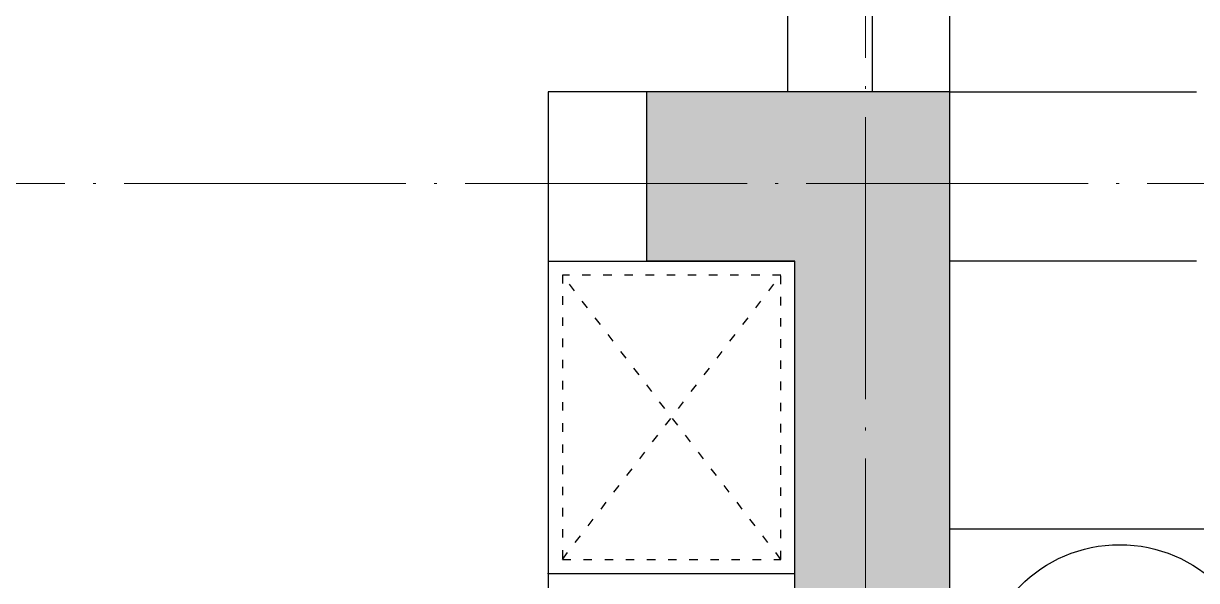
# Model space of a CAD drawing. Header units: inches. Extents: x -50945 to 250244, y -404780 to 18493.
# Drawn here: x 46036 to 47700, y -322483 to -321694 of the extents above; entities that cross this region are included whole.
import ezdxf

# ---------------------------------------------------------------- set-up
doc = ezdxf.new("R2010")
doc.units = ezdxf.units.IN
doc.header["$MEASUREMENT"] = 0
doc.linetypes.add('ACAD_ISO03W100', pattern=[30, 12, -18])
doc.linetypes.add('DOTE', pattern=[2.42, 2, -0.2, 0.02, -0.2])
for name, color, linetype in [('D-ARCHI', 250, 'Continuous'), ('EVH 立面填充', 8, 'Continuous'), ('IBS-003-建筑窗框', 3, 'Continuous'), ('IBS-182-原建筑非承重墙', 150, 'Continuous'), ('IBS-200-原建筑承重墙柱', 200, 'Continuous'), ('IBS-63-原建筑窗', 63, 'Continuous'), ('IDS-040-固定高家具', 40, 'Continuous')]:
    doc.layers.add(name, color=color, linetype=linetype)

msp = doc.modelspace()

# ---------------------------------------------------------------- hatches: boundary and pattern name
at = {"layer": 'EVH 立面填充'}
h = msp.add_hatch(color=256, dxfattribs=at)
h.dxf.hatch_style = 1
h.paths.add_polyline_path([(47130.5, -322030.4), (47130.5, -323480.4), (47350.5, -323480.4), (47350.5, -321790.4), (46920.5, -321790.4), (46920.5, -322030.4)])

# ---------------------------------------------------------------- linework, layer by layer
msp.add_point((46780.5, -322473.26))
at = {"layer": 'D-ARCHI', "color": 251, "linetype": 'DOTE', "lineweight": 5, "ltscale": 200}
for p, q in [((47230.5, -325130.4), (47230.5, -317590.16)), ((52870.5, -321920.4), (32530.5, -321920.4))]:
    msp.add_line(p, q, dxfattribs=at)
at = {"layer": 'IBS-003-建筑窗框', "color": 251, "ltscale": 10}
for p, q in [((47350.5, -321790.4), (47350.5, -320290.16)), ((47120.5, -321790.4), (47120.5, -320530.16))]:
    msp.add_line(p, q, dxfattribs=at)
at = {"layer": 'IBS-182-原建筑非承重墙'}
for p, q in [((47350.5, -321790.4), (47700.5, -321790.4)), ((47700.5, -322030.4), (47350.5, -322030.4))]:
    msp.add_line(p, q, dxfattribs=at)
msp.add_lwpolyline([(46780.5, -322030.4), (46920.5, -322030.4), (46920.5, -321790.4), (46780.5, -321790.4)], close=True, dxfattribs=at)
at = {"layer": 'IBS-200-原建筑承重墙柱', "ltscale": 0.02}
for p, q in [((46920.5, -322030.4), (46920.5, -321790.4)), ((47350.5, -321790.4), (46920.5, -321790.4)), ((47350.5, -323480.4), (47350.5, -321790.4)), ((47130.5, -322030.4), (46920.5, -322030.4)), ((47130.5, -323480.4), (47130.5, -322030.4))]:
    msp.add_line(p, q, dxfattribs=at)
at = {"layer": 'IBS-63-原建筑窗'}
msp.add_line((47240.5, -321790.4), (47240.5, -320410.16), dxfattribs=at)
at = {"layer": 'IDS-040-固定高家具'}
for p, q in [((46780.5, -322030.4), (46780.5, -325130.4)), ((46780.5, -322030.4), (47130.5, -322030.4)), ((49930.5, -322410.4), (47350.5, -322410.4)), ((46780.5, -322473.26), (47130.5, -322473.26))]:
    msp.add_line(p, q, dxfattribs=at)
at = {"layer": 'IDS-040-固定高家具', "linetype": 'ACAD_ISO03W100'}
for p, q in [((46800.5, -322453.26), (47110.5, -322050.4)), ((47110.5, -322453.26), (46800.5, -322050.4))]:
    msp.add_line(p, q, dxfattribs=at)
msp.add_lwpolyline([(46800.5, -322453.26), (47110.5, -322453.26), (47110.5, -322050.4), (46800.5, -322050.4)], close=True, dxfattribs=at)
at = {"layer": 'IDS-040-固定高家具'}
msp.add_circle((47591.35, -322632.48), 200, dxfattribs=at)

doc.saveas('drawing.dxf')
